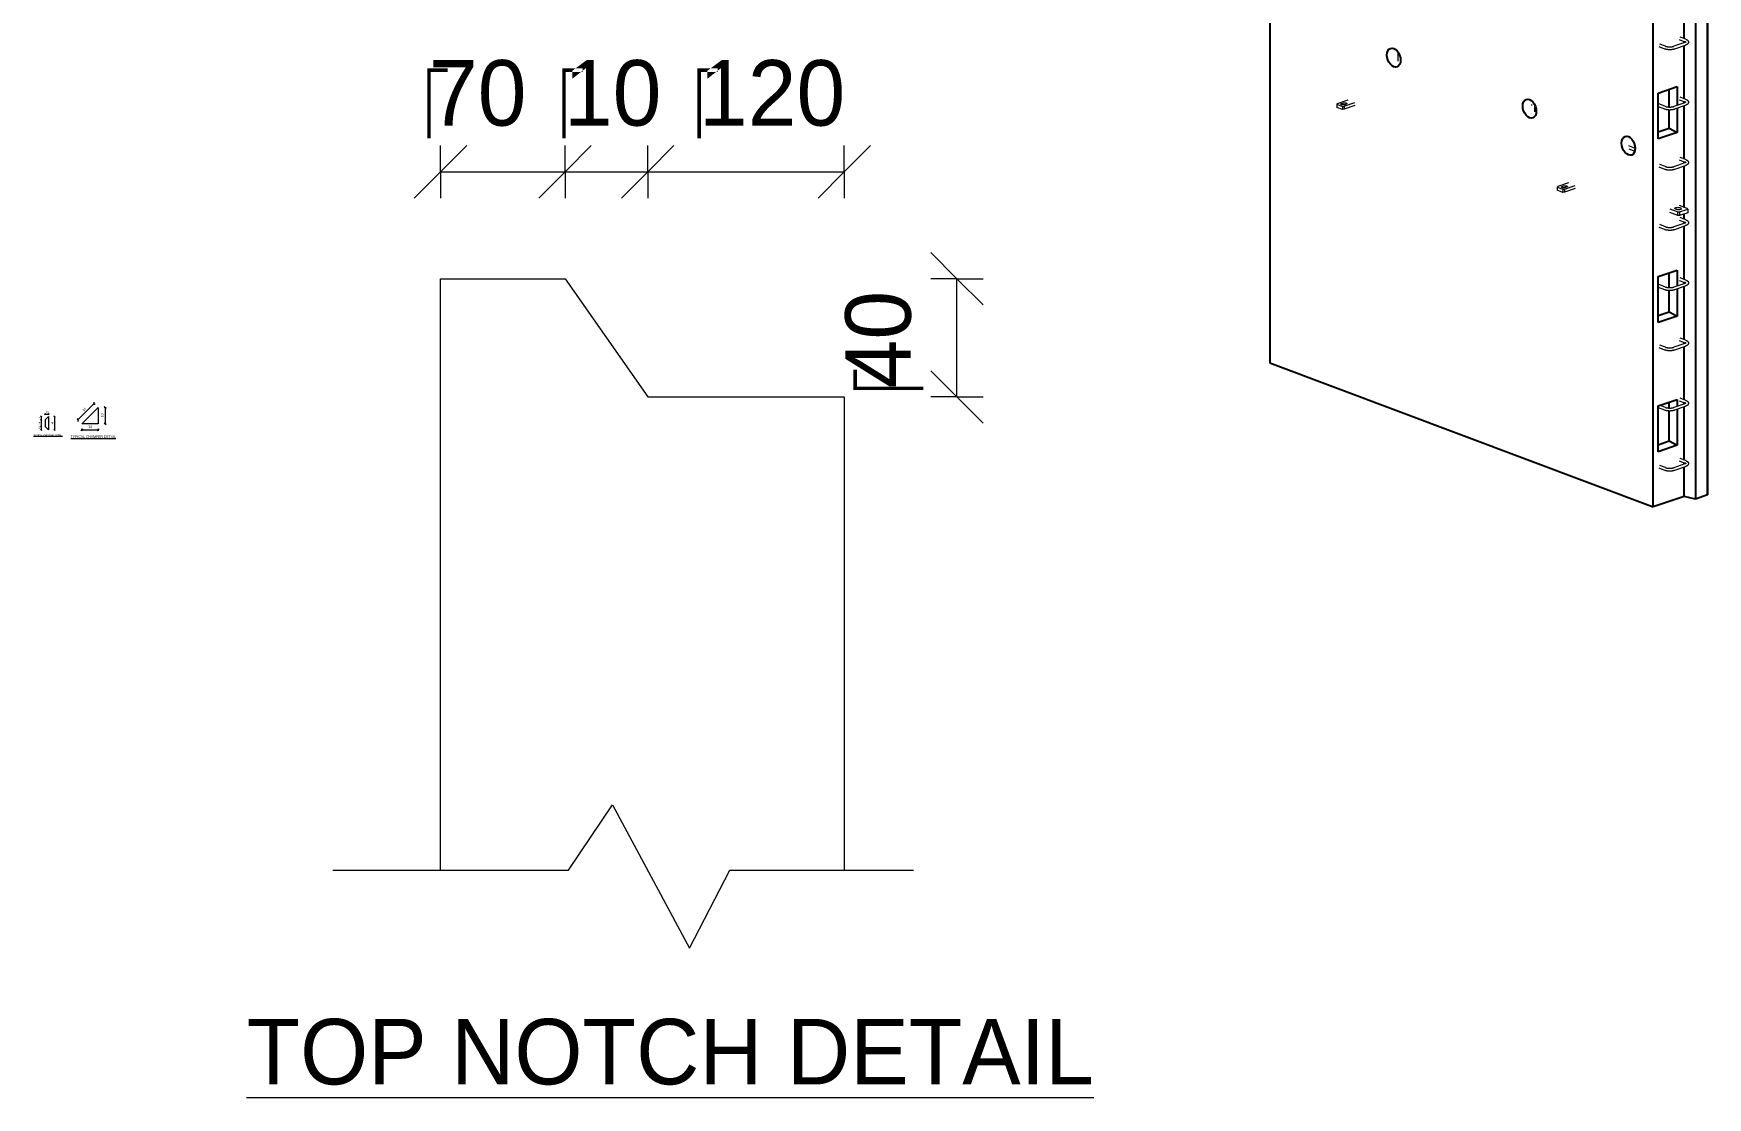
# Model space of a CAD drawing. Header units: millimetres. Extents: x -1273 to 12371, y 1067 to 19111.
# Drawn here: x 7261 to 12371, y 1067 to 4314 of the extents above; entities that cross this region are included whole.
import ezdxf

# ---------------------------------------------------------------- set-up
doc = ezdxf.new("R2010")
doc.units = ezdxf.units.MM
for name, color, linetype, lineweight in [('A-ANNO-DIMS', 211, 'Continuous', 9), ('A-ANNO-DIMS-2', 211, 'Continuous', 9), ('A-ANNO-DIMS-3', 211, 'Continuous', 9), ('A-ANNO-DIMS-80', 211, 'Continuous', 9), ('A-DETL-THIN', 151, 'Continuous', 18), ('A-GENM', 13, 'Continuous', 18), ('A-WALL', 113, 'Continuous', 25), ('G-ANNO-TEXT', 231, 'Continuous', 9), ('S-RBAR', 171, 'Continuous', 18)]:
    doc.layers.add(name, color=color, linetype=linetype, lineweight=lineweight)
doc.styles.add('Arial_2', font='arial.ttf', dxfattribs={"height": 5})
doc.styles.add('Arial_3', font='arial.ttf', dxfattribs={"height": 7.5})
doc.styles.add('Nirmala UI Semilight_2', font='NirmalaS.ttf', dxfattribs={"height": 5})
doc.styles.add('Nirmala UI Semilight_3', font='NirmalaS.ttf', dxfattribs={"height": 7.5})
doc.styles.add('Nirmala UI Semilight_4', font='NirmalaS.ttf', dxfattribs={"height": 200})
doc.styles.add('Nirmala UI Semilight_5', font='NirmalaS.ttf', dxfattribs={"height": 200})
doc.dimstyles.new('Arrow_Filled_-_2_5_NI_UI_2', dxfattribs={"dimscale": 304.8, "dimtxt": 5.23682, "dimasz": 0.013123, "dimexe": 0.006562, "dimexo": 0.0625, "dimgap": 0.006562, "dimtad": 1, "dimdec": 4, "dimzin": 0, "dimdsep": 46, "dimtxsty": 'Nirmala UI Semilight_2', "dimblk1": 'OBLIQUE', "dimblk2": 'OBLIQUE', "dimsah": 1, "dimcen": 0.09, "dimazin": 0, "dimtfac": 1, "dimtdec": 4, "dimtix": 1, "dimtmove": 0, "dimatfit": 3, "dimfxl": 0.006562, "dimfxlon": 1, "dimtvp": 1, "dimtolj": 1, "dimtzin": 0, "dimarcsym": 2})
doc.dimstyles.new('Arrow_Filled_-_2_5_NI_UI_3', dxfattribs={"dimscale": 304.8, "dimtxt": 7.85523, "dimasz": 0.019685, "dimexe": 0.009843, "dimexo": 0.0625, "dimgap": 0.009843, "dimtad": 1, "dimdec": 4, "dimzin": 0, "dimdsep": 46, "dimtxsty": 'Nirmala UI Semilight_3', "dimblk1": 'OBLIQUE', "dimblk2": 'OBLIQUE', "dimsah": 1, "dimcen": 0.09, "dimazin": 0, "dimtfac": 1, "dimtdec": 4, "dimtix": 1, "dimtmove": 0, "dimatfit": 3, "dimfxl": 0.009843, "dimfxlon": 1, "dimtvp": 1, "dimtolj": 1, "dimtzin": 0, "dimarcsym": 2})
doc.dimstyles.new('Arrow_Filled_-_2_5_NI_UI_4', dxfattribs={"dimscale": 304.8, "dimtxt": 209.472789, "dimasz": 0.524934, "dimexe": 0.262467, "dimexo": 0.0625, "dimgap": 0.262467, "dimtad": 1, "dimdec": 4, "dimzin": 0, "dimdsep": 46, "dimtxsty": 'Nirmala UI Semilight_4', "dimblk1": 'OBLIQUE', "dimblk2": 'OBLIQUE', "dimsah": 1, "dimcen": 0.09, "dimazin": 0, "dimtfac": 1, "dimtdec": 4, "dimtix": 1, "dimtmove": 2, "dimatfit": 3, "dimfxl": 0.262467, "dimfxlon": 1, "dimtvp": 1, "dimtolj": 1, "dimtzin": 0, "dimarcsym": 2})
doc.dimstyles.new('Arrow_Filled_-_2_5_NI_UI_5', dxfattribs={"dimscale": 304.8, "dimtxt": 209.472789, "dimasz": 0.524934, "dimexe": 0.262467, "dimexo": 0.0625, "dimgap": 0.262467, "dimtad": 1, "dimdec": 4, "dimzin": 0, "dimdsep": 46, "dimtxsty": 'Nirmala UI Semilight_4', "dimblk1": 'OBLIQUE', "dimblk2": 'OBLIQUE', "dimsah": 1, "dimcen": 0.09, "dimazin": 0, "dimtfac": 1, "dimtdec": 4, "dimtix": 1, "dimtmove": 0, "dimatfit": 3, "dimfxl": 0.262467, "dimfxlon": 1, "dimtvp": 1, "dimtolj": 1, "dimtzin": 0, "dimarcsym": 2})

# ---------------------------------------------------------------- blocks, each defined once
blk = doc.blocks.new('Rebar Bar - Part 2980172403-431004-3D Ortho')
at = {"layer": 'S-RBAR'}
for p, q in [((13315.4, 4097.4), (13315.4, 4093.8)), ((13325.4, 4074.6), (13325.4, 4095.4))]:
    blk.add_line(p, q, dxfattribs=at)
blk = doc.blocks.new('Rebar Bar - Part 2980172403-V1-3D Ortho')
at = {"layer": 'S-RBAR'}
blk.add_line((12907.4, 4257.6), (12907.4, 4229.5), dxfattribs=at)
blk = doc.blocks.new('Rebar Bar - Part 2031897438-V3-3D Ortho')
at = {"layer": 'S-RBAR'}
for p, q in [((13631.8, 3963.3), (13611.9, 3970.8)), ((13612.6, 3961.9), (13630.6, 3955.2))]:
    blk.add_line(p, q, dxfattribs=at)
blk = doc.blocks.new('RR spread anchor face based - RR-SA-2_5-150-1726819-3D Ortho')
at = {"layer": 'A-GENM'}
for p, q in [((12719.1, 10817.8), (12717.2, 10815.9)), ((12717.2, 10815.9), (12734.4, 10809.4)), ((12717.2, 10815.9), (12717.2, 10806.5)), ((12734.4, 10800.1), (12717.2, 10806.5)), ((12751.6, 10828.9), (12719.1, 10817.8)), ((12732.2, 10818.3), (12736.5, 10819.8)), ((12734.4, 10809.4), (12739.8, 10810)), ((12734.4, 10809.4), (12734.4, 10800.1)), ((12739.8, 10800.7), (12734.4, 10800.1)), ((12739.8, 10810), (12772.3, 10821.1)), ((12772.3, 10811.8), (12739.8, 10800.7)), ((12739.8, 10810), (12739.8, 10800.7)), ((12746.2, 10816.1), (12741.9, 10814.7))]:
    blk.add_line(p, q, dxfattribs=at)
for points in [[(12741.9, 10814.7, 0), (12740.4, 10814.3, 0), (12738.7, 10814, 0), (12736.9, 10814, 0), (12735.1, 10814.1, 0), (12733.4, 10814.3, 0), (12732, 10814.7, 0), (12730.9, 10815.3, 0), (12730.2, 10815.9, 0), (12730, 10816.5, 0), (12730.3, 10817.2, 0), (12731.1, 10817.8, 0), (12732.2, 10818.3, 0)], [(12736.5, 10819.8, 0), (12738, 10820.2, 0), (12739.7, 10820.4, 0), (12741.5, 10820.5, 0), (12743.3, 10820.4, 0), (12745, 10820.1, 0), (12746.4, 10819.7, 0), (12747.5, 10819.2, 0), (12748.2, 10818.6, 0)], [(12748.4, 10817.9, 0), (12748.1, 10817.3, 0), (12747.3, 10816.7, 0), (12746.2, 10816.1, 0)]]:
    blk.add_polyline3d(points, dxfattribs=at)
blk = doc.blocks.new('Rebar Bar - Part 3166313199-431004-3D Ortho')
at = {"layer": 'S-RBAR'}
for p, q in [((13766, 11276), (13783.4, 11269.4)), ((13786.3, 11276.9), (13768.5, 11283.6))]:
    blk.add_line(p, q, dxfattribs=at)
blk = doc.blocks.new('Rebar Bar - Part 2227165887-431004-3D Ortho')
at = {"layer": 'S-RBAR'}
for points in [[(13786.5, 11268.8, 0), (13786.5, 11268.8, 0), (13786.5, 11268.7, 0), (13786.4, 11268.6, 0), (13786.3, 11268.5, 0), (13786.1, 11268.4, 0), (13785.9, 11268.3, 0), (13785.7, 11268.1, 0), (13785.4, 11267.9, 0), (13785.1, 11267.8, 0), (13784.8, 11267.6, 0), (13784.4, 11267.4, 0), (13784, 11267.3, 0), (13783.6, 11267.1, 0), (13783.2, 11266.9, 0), (13782.9, 11266.8, 0)], [(13786.5, 11267.7, 0), (13786.5, 11267.7, 0), (13786.4, 11267.8, 0), (13786.3, 11267.9, 0), (13786.1, 11268, 0), (13785.9, 11268.2, 0), (13785.7, 11268.3, 0), (13785.4, 11268.5, 0), (13785.1, 11268.7, 0), (13784.8, 11268.8, 0), (13784.4, 11269, 0), (13784, 11269.2, 0), (13783.6, 11269.4, 0), (13783.4, 11269.4, 0)], [(13786.3, 11276.9, 0), (13786.9, 11276.7, 0), (13787.5, 11276.4, 0), (13788.1, 11276.1, 0), (13788.7, 11275.8, 0), (13789.3, 11275.5, 0), (13789.8, 11275.2, 0), (13790.4, 11274.8, 0), (13790.9, 11274.5, 0), (13791.4, 11274.1, 0), (13791.8, 11273.7, 0), (13792.3, 11273.2, 0), (13792.7, 11272.7, 0), (13793.1, 11272.2, 0), (13793.4, 11271.6, 0), (13793.8, 11271, 0), (13794, 11270.4, 0), (13794.2, 11269.7, 0), (13794.3, 11269, 0), (13794.4, 11268.3, 0), (13794.3, 11267.5, 0), (13794.2, 11266.8, 0), (13794, 11266.1, 0), (13793.8, 11265.5, 0), (13793.5, 11264.9, 0), (13793.1, 11264.3, 0), (13792.7, 11263.8, 0), (13792.3, 11263.3, 0), (13791.9, 11262.8, 0), (13791.4, 11262.4, 0), (13790.9, 11262, 0), (13790.4, 11261.6, 0), (13789.9, 11261.3, 0), (13789.3, 11261, 0), (13788.8, 11260.6, 0), (13788.2, 11260.3, 0), (13787.6, 11260.1, 0), (13787, 11259.8, 0), (13786.3, 11259.5, 0), (13785.7, 11259.3, 0), (13785.5, 11259.2, 0)]]:
    blk.add_polyline3d(points, dxfattribs=at)
blk = doc.blocks.new('Rebar Bar - Part 981547073-431004-3D Ortho')
at = {"layer": 'S-RBAR'}
for p, q in [((13782.9, 11266.8), (13749.6, 11255.4)), ((13752.2, 11247.9), (13785.5, 11259.2))]:
    blk.add_line(p, q, dxfattribs=at)
blk = doc.blocks.new('Rebar Bar - Part 2227165887-V4-3D Ortho')
at = {"layer": 'S-RBAR'}
for points in [[(13721.2, 11248.1, 0), (13721.9, 11247.9, 0), (13722.6, 11247.7, 0), (13723.3, 11247.5, 0), (13724, 11247.3, 0), (13724.7, 11247.1, 0), (13725.4, 11246.9, 0), (13726.2, 11246.7, 0), (13727, 11246.6, 0), (13727.7, 11246.4, 0), (13728.5, 11246.3, 0), (13729.3, 11246.2, 0), (13730.2, 11246.1, 0), (13731, 11246, 0), (13731.8, 11245.9, 0), (13732.6, 11245.8, 0), (13733.5, 11245.8, 0), (13734.3, 11245.7, 0), (13735.2, 11245.7, 0), (13736.1, 11245.7, 0), (13736.9, 11245.7, 0), (13737.8, 11245.7, 0), (13738.6, 11245.7, 0), (13739.5, 11245.7, 0), (13740.3, 11245.8, 0), (13741.2, 11245.8, 0), (13742, 11245.9, 0), (13742.9, 11245.9, 0), (13743.7, 11246, 0), (13744.5, 11246.1, 0), (13745.3, 11246.3, 0), (13746.1, 11246.4, 0), (13746.9, 11246.5, 0), (13747.7, 11246.7, 0), (13748.4, 11246.8, 0), (13749.2, 11247, 0), (13749.9, 11247.2, 0), (13750.6, 11247.4, 0), (13751.3, 11247.6, 0), (13752, 11247.8, 0), (13752.2, 11247.9, 0)], [(13724, 11255.6, 0), (13724.5, 11255.5, 0), (13725, 11255.3, 0), (13725.5, 11255.1, 0), (13726.1, 11255, 0), (13726.6, 11254.8, 0), (13727.2, 11254.7, 0), (13727.8, 11254.6, 0), (13728.5, 11254.4, 0), (13729.1, 11254.3, 0), (13729.8, 11254.2, 0), (13730.4, 11254.1, 0), (13731.1, 11254, 0), (13731.8, 11253.9, 0), (13732.5, 11253.9, 0), (13733.3, 11253.8, 0), (13734, 11253.8, 0), (13734.7, 11253.7, 0), (13735.5, 11253.7, 0), (13736.2, 11253.7, 0), (13736.9, 11253.7, 0), (13737.7, 11253.7, 0), (13738.4, 11253.7, 0), (13739.2, 11253.7, 0), (13739.9, 11253.7, 0), (13740.6, 11253.8, 0), (13741.3, 11253.8, 0), (13742.1, 11253.9, 0), (13742.8, 11254, 0), (13743.5, 11254.1, 0), (13744.1, 11254.2, 0), (13744.8, 11254.3, 0), (13745.5, 11254.4, 0), (13746.1, 11254.5, 0), (13746.7, 11254.6, 0), (13747.3, 11254.8, 0), (13747.9, 11254.9, 0), (13748.4, 11255.1, 0), (13749, 11255.2, 0), (13749.5, 11255.4, 0), (13749.6, 11255.4, 0)]]:
    blk.add_polyline3d(points, dxfattribs=at)
blk = doc.blocks.new('Rebar Bar - Part 3131074535-431004-3D Ortho')
at = {"layer": 'S-RBAR'}
for p, q in [((13703.8, 11254.7), (13721.2, 11248.1)), ((13724, 11255.6), (13706.6, 11262.2))]:
    blk.add_line(p, q, dxfattribs=at)
blk = doc.blocks.new('Rebar Bar - Part 3131074535-V12-3D Ortho')
at = {"layer": 'S-RBAR'}
for p, q in [((13724, 9051.2), (13701.5, 9059.7)), ((13701.5, 9051.2), (13721.2, 9043.8))]:
    blk.add_line(p, q, dxfattribs=at)
blk = doc.blocks.new('Rebar Bar - Part 3131074535-V14-3D Ortho')
at = {"layer": 'S-RBAR'}
for p, q in [((13701.5, 3172.8), (13721.2, 3165.4)), ((13724, 3172.9), (13706.6, 3179.4))]:
    blk.add_line(p, q, dxfattribs=at)
blk = doc.blocks.new('RR spread anchor face based - RR-SA-4_0-320-1726835-3D Ortho')
at = {"layer": 'A-GENM'}
for p, q in [((13737.6, 10495.7), (13761.8, 10486.6)), ((13761.8, 10475.4), (13737.6, 10484.5)), ((13757.8, 10493.8), (13755, 10494.9)), ((13761.8, 10486.6), (13767.1, 10486)), ((13761.8, 10475.4), (13761.8, 10486.6)), ((13767.1, 10474.8), (13761.8, 10475.4)), ((13790.7, 10496.5), (13766.6, 10505.6)), ((13767.1, 10486), (13792.4, 10494.6)), ((13767.1, 10486), (13767.1, 10474.8)), ((13792.4, 10483.4), (13767.1, 10474.8)), ((13768.1, 10499.3), (13770.8, 10498.3)), ((13792.4, 10494.6), (13790.7, 10496.5)), ((13792.4, 10494.6), (13792.4, 10483.4))]:
    blk.add_line(p, q, dxfattribs=at)
for points in [[(13755, 10494.9, 0), (13753.7, 10495.6, 0), (13752.8, 10496.3, 0), (13752.6, 10497.2, 0), (13752.9, 10498, 0), (13753.9, 10498.8, 0), (13755.3, 10499.4, 0), (13757.2, 10499.9, 0), (13759.4, 10500.2, 0), (13761.8, 10500.3, 0), (13764.1, 10500.2, 0), (13766.2, 10499.9, 0), (13768.1, 10499.3, 0)], [(13773.3, 10496, 0), (13773, 10495.2, 0), (13772, 10494.4, 0), (13770.5, 10493.7, 0), (13768.6, 10493.2, 0), (13766.4, 10492.9, 0), (13764.1, 10492.8, 0), (13761.8, 10493, 0), (13759.6, 10493.3, 0), (13757.8, 10493.8, 0)], [(13770.8, 10498.3, 0), (13772.2, 10497.6, 0), (13773.1, 10496.8, 0)]]:
    blk.add_polyline3d(points, dxfattribs=at)
blk = doc.blocks.new('DIMBLOCK32-GROOVE DETAIL')
at = {"layer": 'A-ANNO-DIMS-2'}
for p, q in [((7297.5, 3152), (7295.5, 3150)), ((7297.5, 3152), (7299.5, 3154)), ((7297.5, 3152), (7297.5, 3154)), ((7297.5, 3152), (7307.5, 3152)), ((7297.5, 3152), (7297.5, 3150)), ((7307.5, 3152), (7305.5, 3150)), ((7307.5, 3152), (7309.5, 3154)), ((7307.5, 3152), (7307.5, 3154)), ((7307.5, 3152), (7307.5, 3150))]:
    blk.add_line(p, q, dxfattribs=at)
at = {"layer": 'A-ANNO-DIMS-2', "color": 0, "insert": (7299.3, 3160.6), "char_height": 5, "width": 7.77, "attachment_point": 1, "line_spacing_factor": 1.142579, "style": 'Nirmala UI Semilight_2'}
blk.add_mtext('10', dxfattribs=at)
blk = doc.blocks.new('_Oblique')
at = {"color": 0, "linetype": 'ByBlock', "lineweight": -2}
blk.add_line((-0.5, -0.5), (0.5, 0.5), dxfattribs=at)
blk = doc.blocks.new('DIMBLOCK33-GROOVE DETAIL')
at = {"layer": 'A-ANNO-DIMS-2'}
for p, q in [((7285.4, 3144.9), (7283.4, 3146.9)), ((7285.4, 3144.9), (7283.4, 3144.9)), ((7285.4, 3134.9), (7283.4, 3136.9)), ((7285.4, 3134.9), (7283.4, 3134.9)), ((7285.4, 3144.9), (7285.4, 3134.9)), ((7285.4, 3144.9), (7287.4, 3142.9)), ((7285.4, 3144.9), (7287.4, 3144.9)), ((7285.4, 3134.9), (7287.4, 3132.9)), ((7285.4, 3134.9), (7287.4, 3134.9))]:
    blk.add_line(p, q, dxfattribs=at)
at = {"layer": 'A-ANNO-DIMS-2', "color": 0, "insert": (7276.9, 3136.7), "char_height": 5, "width": 7.77, "attachment_point": 1, "rotation": 90, "line_spacing_factor": 1.142579, "style": 'Nirmala UI Semilight_2'}
blk.add_mtext('10', dxfattribs=at)
blk = doc.blocks.new('DIMBLOCK34-GROOVE DETAIL')
at = {"layer": 'A-ANNO-DIMS-2'}
for p, q in [((7285.4, 3134.9), (7283.4, 3136.9)), ((7285.4, 3134.9), (7283.4, 3134.9)), ((7285.4, 3114.9), (7283.4, 3116.9)), ((7285.4, 3134.9), (7285.4, 3114.9)), ((7285.4, 3134.9), (7287.4, 3132.9)), ((7285.4, 3134.9), (7287.4, 3134.9)), ((7285.4, 3114.9), (7283.4, 3114.9)), ((7285.4, 3114.9), (7287.4, 3112.9)), ((7285.4, 3114.9), (7287.4, 3114.9))]:
    blk.add_line(p, q, dxfattribs=at)
at = {"layer": 'A-ANNO-DIMS-2', "color": 0, "insert": (7276.9, 3121.1), "char_height": 5, "width": 9.141, "attachment_point": 1, "rotation": 90, "line_spacing_factor": 1.142579, "style": 'Nirmala UI Semilight_2'}
blk.add_mtext('20', dxfattribs=at)
blk = doc.blocks.new('DIMBLOCK35-GROOVE DETAIL')
at = {"layer": 'A-ANNO-DIMS-2'}
for p, q in [((7285.4, 3114.9), (7283.4, 3116.9)), ((7285.4, 3114.9), (7283.4, 3114.9)), ((7285.4, 3104.9), (7283.4, 3106.9)), ((7285.4, 3104.9), (7283.4, 3104.9)), ((7285.4, 3114.9), (7285.4, 3104.9)), ((7285.4, 3114.9), (7287.4, 3112.9)), ((7285.4, 3114.9), (7287.4, 3114.9)), ((7285.4, 3104.9), (7287.4, 3102.9)), ((7285.4, 3104.9), (7287.4, 3104.9))]:
    blk.add_line(p, q, dxfattribs=at)
at = {"layer": 'A-ANNO-DIMS-2', "color": 0, "insert": (7276.9, 3106.7), "char_height": 5, "width": 7.77, "attachment_point": 1, "rotation": 90, "line_spacing_factor": 1.142579, "style": 'Nirmala UI Semilight_2'}
blk.add_mtext('10', dxfattribs=at)
blk = doc.blocks.new('DIMBLOCK36-GROOVE DETAIL')
at = {"layer": 'A-ANNO-DIMS-2'}
for p, q in [((7325.6, 3144.9), (7323.6, 3146.9)), ((7325.6, 3144.9), (7323.6, 3144.9)), ((7325.6, 3144.9), (7325.6, 3104.9)), ((7325.6, 3144.9), (7327.6, 3142.9)), ((7325.6, 3144.9), (7327.6, 3144.9)), ((7325.6, 3104.9), (7323.6, 3106.9)), ((7325.6, 3104.9), (7323.6, 3104.9)), ((7325.6, 3104.9), (7327.6, 3102.9)), ((7325.6, 3104.9), (7327.6, 3104.9))]:
    blk.add_line(p, q, dxfattribs=at)
at = {"layer": 'A-ANNO-DIMS-2', "color": 0, "insert": (7317.1, 3121.1), "char_height": 5, "width": 9.255, "attachment_point": 1, "rotation": 90, "line_spacing_factor": 1.142579, "style": 'Nirmala UI Semilight_2'}
blk.add_mtext('40', dxfattribs=at)
blk = doc.blocks.new('DIMBLOCK37-CHAMFER DETAIL')
at = {"layer": 'A-ANNO-DIMS-3'}
for p, q in [((7409.1, 3104.9), (7406.1, 3101.9)), ((7409.1, 3104.9), (7412.1, 3107.9)), ((7409.1, 3104.9), (7409.1, 3107.9)), ((7409.1, 3104.9), (7459.1, 3104.9)), ((7409.1, 3104.9), (7409.1, 3101.9)), ((7459.1, 3104.9), (7456.1, 3101.9)), ((7459.1, 3104.9), (7462.1, 3107.9)), ((7459.1, 3104.9), (7459.1, 3107.9)), ((7459.1, 3104.9), (7459.1, 3101.9))]:
    blk.add_line(p, q, dxfattribs=at)
at = {"layer": 'A-ANNO-DIMS-3', "color": 0, "insert": (7429.2, 3117.7), "char_height": 7.5, "width": 11.654, "attachment_point": 1, "line_spacing_factor": 1.142579, "style": 'Nirmala UI Semilight_3'}
blk.add_mtext('\u202a10', dxfattribs=at)
blk = doc.blocks.new('DIMBLOCK38-CHAMFER DETAIL')
at = {"layer": 'A-ANNO-DIMS-3'}
for p, q in [((7480.1, 3172.8), (7477.1, 3175.8)), ((7480.1, 3172.8), (7477.1, 3172.8)), ((7480.1, 3172.8), (7480.1, 3122.8)), ((7480.1, 3172.8), (7483.1, 3169.8)), ((7480.1, 3172.8), (7483.1, 3172.8)), ((7480.1, 3122.8), (7477.1, 3125.8)), ((7480.1, 3122.8), (7477.1, 3122.8)), ((7480.1, 3122.8), (7483.1, 3119.8)), ((7480.1, 3122.8), (7483.1, 3122.8))]:
    blk.add_line(p, q, dxfattribs=at)
at = {"layer": 'A-ANNO-DIMS-3', "color": 0, "insert": (7467.3, 3142.9), "char_height": 7.5, "width": 11.654, "attachment_point": 1, "rotation": 90, "line_spacing_factor": 1.142579, "style": 'Nirmala UI Semilight_3'}
blk.add_mtext('\u202a10', dxfattribs=at)
blk = doc.blocks.new('DIMBLOCK39-CHAMFER DETAIL')
at = {"layer": 'A-ANNO-DIMS-3'}
for p, q in [((7397.2, 3134.7), (7447.2, 3184.7)), ((7447.2, 3184.7), (7445.1, 3186.8)), ((7447.2, 3184.7), (7447.2, 3188.9)), ((7447.2, 3184.7), (7447.2, 3180.4)), ((7447.2, 3184.7), (7449.4, 3182.5)), ((7397.2, 3134.7), (7395.1, 3136.8)), ((7397.2, 3134.7), (7397.2, 3138.9)), ((7397.2, 3134.7), (7397.2, 3130.4)), ((7397.2, 3134.7), (7399.4, 3132.5))]:
    blk.add_line(p, q, dxfattribs=at)
at = {"layer": 'A-ANNO-DIMS-3', "color": 0, "insert": (7409.7, 3165.2), "char_height": 7.5, "width": 11.826, "attachment_point": 1, "rotation": 45, "line_spacing_factor": 1.142579, "style": 'Nirmala UI Semilight_3'}
blk.add_mtext('\u202a14', dxfattribs=at)
blk = doc.blocks.new('DIMBLOCK40-TOP NOTCH DETAIL')
at = {"layer": 'A-ANNO-DIMS-80'}
for p, q in [((8503.8, 3891.8), (8583.8, 3971.8)), ((8503.8, 3891.8), (8503.8, 3971.8)), ((8883.8, 3891.8), (8963.8, 3971.8)), ((8883.8, 3891.8), (8883.8, 3971.8)), ((8503.8, 3891.8), (8423.8, 3811.8)), ((8503.8, 3891.8), (8883.8, 3891.8)), ((8503.8, 3891.8), (8503.8, 3811.8)), ((8883.8, 3891.8), (8803.8, 3811.8)), ((8883.8, 3891.8), (8883.8, 3811.8))]:
    blk.add_line(p, q, dxfattribs=at)
at = {"layer": 'A-ANNO-DIMS-80', "color": 0, "insert": (8468.6, 4232.7), "char_height": 200, "width": 356.485, "attachment_point": 1, "line_spacing_factor": 1.142579, "style": 'Nirmala UI Semilight_4'}
blk.add_mtext('\u202a70', dxfattribs=at)
blk = doc.blocks.new('DIMBLOCK41-TOP NOTCH DETAIL')
at = {"layer": 'A-ANNO-DIMS-80'}
for p, q in [((8883.8, 3891.8), (8963.8, 3971.8)), ((8883.8, 3891.8), (8883.8, 3971.8)), ((9136.2, 3891.8), (9216.2, 3971.8)), ((9136.2, 3891.8), (9136.2, 3971.8)), ((8883.8, 3891.8), (8803.8, 3811.8)), ((8883.8, 3891.8), (9136.2, 3891.8)), ((8883.8, 3891.8), (8883.8, 3811.8)), ((9136.2, 3891.8), (9056.2, 3811.8)), ((9136.2, 3891.8), (9136.2, 3811.8))]:
    blk.add_line(p, q, dxfattribs=at)
at = {"layer": 'A-ANNO-DIMS-80', "color": 0, "insert": (8880.5, 4232.7), "char_height": 200, "width": 310.781, "attachment_point": 1, "line_spacing_factor": 1.142579, "style": 'Nirmala UI Semilight_4'}
blk.add_mtext('\u202a10', dxfattribs=at)
blk = doc.blocks.new('DIMBLOCK42-TOP NOTCH DETAIL')
at = {"layer": 'A-ANNO-DIMS-80'}
for p, q in [((9136.2, 3891.8), (9216.2, 3971.8)), ((9136.2, 3891.8), (9136.2, 3971.8)), ((9736.2, 3891.8), (9816.2, 3971.8)), ((9736.2, 3891.8), (9736.2, 3971.8)), ((9136.2, 3891.8), (9056.2, 3811.8)), ((9136.2, 3891.8), (9736.2, 3891.8)), ((9136.2, 3891.8), (9136.2, 3811.8)), ((9736.2, 3891.8), (9656.2, 3811.8)), ((9736.2, 3891.8), (9736.2, 3811.8))]:
    blk.add_line(p, q, dxfattribs=at)
at = {"layer": 'A-ANNO-DIMS-80', "color": 0, "insert": (9292.8, 4232.7), "char_height": 200, "width": 493.594, "attachment_point": 1, "line_spacing_factor": 1.142579, "style": 'Nirmala UI Semilight_4'}
blk.add_mtext('\u202a120', dxfattribs=at)
blk = doc.blocks.new('DIMBLOCK43-TOP NOTCH DETAIL')
at = {"layer": 'A-ANNO-DIMS-80'}
for p, q in [((10079.9, 3565.5), (9999.9, 3645.5)), ((10079.9, 3565.5), (9999.9, 3565.5)), ((10079.9, 3205), (10079.9, 3565.5)), ((10079.9, 3565.5), (10159.9, 3485.5)), ((10079.9, 3565.5), (10159.9, 3565.5)), ((10079.9, 3205), (9999.9, 3285)), ((10079.9, 3205), (9999.9, 3205)), ((10079.9, 3205), (10159.9, 3125)), ((10079.9, 3205), (10159.9, 3205))]:
    blk.add_line(p, q, dxfattribs=at)
at = {"layer": 'A-ANNO-DIMS-80', "color": 0, "insert": (9738.9, 3231), "char_height": 200, "width": 370.196, "attachment_point": 1, "rotation": 90, "line_spacing_factor": 1.142579, "style": 'Nirmala UI Semilight_4'}
blk.add_mtext('\u202a40', dxfattribs=at)

msp = doc.modelspace()

# ---------------------------------------------------------------- linework, layer by layer
at = {"layer": 'A-DETL-THIN', "lineweight": 9}
for p, q in [((8503.83162, 1760.77489), (8503.83162, 3565.45823)), ((8503.83162, 3565.45823), (8883.83162, 3565.45823)), ((8883.83162, 3565.45823), (9136.20525, 3205.03133)), ((9136.20525, 3205.03133), (9736.20525, 3205.03133)), ((9736.20525, 3205.03133), (9736.20525, 1760.77489)), ((8894.81141, 1760.77489), (9029.01771, 1959.7439)), ((9029.01771, 1959.7439), (9263.21749, 1523.30928)), ((8174.81141, 1760.77489), (8894.81141, 1760.77489)), ((9263.21749, 1523.30928), (9386.84621, 1760.77489)), ((9386.84621, 1760.77489), (9946.84621, 1760.77489))]:
    msp.add_line(p, q, dxfattribs=at)
at = {"layer": 'A-DETL-THIN'}
for p, q in [((7459.10045, 3172.79249), (7409.10045, 3122.79249)), ((7459.10045, 3172.79249), (7459.10045, 3122.79249)), ((7297.50041, 3134.93342), (7307.50041, 3144.93342)), ((7297.50041, 3134.93342), (7297.50041, 3114.93342)), ((7297.50041, 3134.93342), (7298.30041, 3134.93342)), ((7307.50041, 3144.93342), (7307.50041, 3104.93342)), ((7459.10045, 3122.79249), (7409.10045, 3122.79249)), ((7297.50041, 3114.93342), (7307.50041, 3104.93342)), ((7297.50041, 3114.93342), (7298.30041, 3114.93342))]:
    msp.add_line(p, q, dxfattribs=at)
at = {"layer": 'A-WALL'}
for p, q in [((12334.17813, 11346.57536), (12334.17813, 2893.39907)), ((11035.22438, 11123.92166), (11035.22438, 3308.76507)), ((12205.27229, 2869.1299), (12205.27229, 10742.36558)), ((12370.35273, 2905.77131), (12370.35273, 7624.80256)), ((12370.68517, 7620.53438), (12370.68517, 2910.84091)), ((12299.33109, 4298.29829), (12299.33109, 4460.88215)), ((12299.33109, 4285.60711), (12299.33109, 4289.75463)), ((12299.33109, 4114.59898), (12299.33109, 4277.18284)), ((12219.74288, 4132.01997), (12277.62522, 4151.81657)), ((12253.13258, 4089.41227), (12253.13258, 4143.43973)), ((12277.62522, 4151.81657), (12277.62522, 4094.37913)), ((12219.74288, 3991.98944), (12219.74288, 4132.01997)), ((12299.33109, 4101.9078), (12299.33109, 4106.05532)), ((12299.33109, 3930.89967), (12299.33109, 4093.48353)), ((12253.13258, 4025.13113), (12253.13258, 4081.62529)), ((12277.62522, 4086.03449), (12277.62522, 4011.78604)), ((12219.74288, 4013.71137), (12253.13258, 4025.13113)), ((12277.62522, 4011.78604), (12219.74288, 3991.98944)), ((12253.13258, 4025.13113), (12277.62522, 4011.78604)), ((12299.33109, 3918.20849), (12299.33109, 3922.35601)), ((12299.33109, 3783.37427), (12299.33109, 3909.78422)), ((12299.33109, 3747.20036), (12299.33109, 3762.73968)), ((12299.33109, 3734.50918), (12299.33109, 3738.6567)), ((12299.33109, 3563.50105), (12299.33109, 3726.08491)), ((12219.74288, 3571.89785), (12277.62522, 3591.69445)), ((12253.13258, 3538.31435), (12253.13258, 3583.31761)), ((12277.62522, 3591.69445), (12277.62522, 3543.28121)), ((12219.74288, 3431.86732), (12219.74288, 3571.89785)), ((12253.13258, 3465.00901), (12253.13258, 3530.52736)), ((12277.62522, 3534.93657), (12277.62522, 3451.66392)), ((12299.33109, 3550.80987), (12299.33109, 3554.95739)), ((12299.33109, 3379.80174), (12299.33109, 3542.3856)), ((12219.74288, 3453.58925), (12253.13258, 3465.00901)), ((12277.62522, 3451.66392), (12219.74288, 3431.86732)), ((12253.13258, 3465.00901), (12277.62522, 3451.66392)), ((12299.33109, 3367.11056), (12299.33109, 3371.25808)), ((12299.33109, 3196.10243), (12299.33109, 3358.68629)), ((11035.22438, 3308.76507), (12205.27229, 2869.1299)), ((12219.74288, 3177.47853), (12277.62522, 3197.27513)), ((12219.74288, 3037.448), (12219.74288, 3177.47853)), ((12253.13258, 3170.91573), (12253.13258, 3188.89829)), ((12277.62522, 3197.27513), (12277.62522, 3175.88259)), ((12299.33109, 3183.41125), (12299.33109, 3187.55877)), ((12299.33109, 3012.40312), (12299.33109, 3174.98698)), ((12253.13258, 3070.58969), (12253.13258, 3163.12874)), ((12277.62522, 3167.53795), (12277.62522, 3057.2446)), ((12219.74288, 3059.16992), (12253.13258, 3070.58969)), ((12253.13258, 3070.58969), (12277.62522, 3057.2446)), ((12277.62522, 3057.2446), (12219.74288, 3037.448)), ((12299.33109, 2999.71194), (12299.33109, 3003.85946)), ((12299.33109, 2901.30849), (12299.33109, 2991.28768)), ((12299.33109, 2901.29937), (12205.27229, 2869.1299)), ((12334.17813, 2893.39907), (12299.33109, 2901.29937)), ((12370.35273, 2905.77131), (12334.17813, 2893.39907)), ((12370.68517, 2910.84091), (12370.35273, 2905.77131))]:
    msp.add_line(p, q, dxfattribs=at)
for points in [[(11413.16021, 4212.3203, 0), (11407.80038, 4215.2885, 0), (11402.8058, 4219.96299, 0), (11398.51687, 4226.02521, 0), (11395.22585, 4233.06203, 0), (11393.15703, 4240.59391, 0), (11392.4514, 4248.10756, 0), (11393.15703, 4255.09094, 0), (11395.22585, 4261.06814, 0), (11398.51687, 4265.63182, 0), (11402.8058, 4268.47098, 0), (11407.80038, 4269.39214, 0), (11413.16021, 4268.33251, 0)], [(11413.16021, 4268.33251, 0), (11418.52005, 4265.36432, 0), (11423.51462, 4260.68983, 0), (11427.80355, 4254.62761, 0), (11431.09457, 4247.59078, 0), (11433.16339, 4240.0589, 0), (11433.86902, 4232.54525, 0), (11433.16339, 4225.56188, 0), (11431.09457, 4219.58468, 0), (11427.80355, 4215.02099, 0), (11423.51462, 4212.18183, 0), (11418.52005, 4211.26068, 0), (11413.16021, 4212.3203, 0)], [(11827.33646, 4056.69723, 0), (11821.97663, 4059.66543, 0), (11816.98206, 4064.33992, 0), (11812.69312, 4070.40214, 0), (11809.40211, 4077.43896, 0), (11807.33329, 4084.97084, 0), (11806.62765, 4092.48449, 0), (11807.33329, 4099.46787, 0), (11809.40211, 4105.44507, 0), (11812.69312, 4110.00875, 0), (11816.98206, 4112.84792, 0), (11821.97663, 4113.76907, 0), (11827.33646, 4112.70945, 0)], [(11827.33646, 4112.70945, 0), (11832.6963, 4109.74125, 0), (11837.69087, 4105.06676, 0), (11841.9798, 4099.00454, 0), (11845.27082, 4091.96772, 0), (11847.33964, 4084.43584, 0), (11848.04528, 4076.92219, 0), (11847.33964, 4069.93881, 0), (11845.27082, 4063.96161, 0), (11841.9798, 4059.39793, 0), (11837.69087, 4056.55876, 0), (11832.6963, 4055.63761, 0), (11827.33646, 4056.69723, 0)], [(12129.33998, 3943.22208, 0), (12123.98015, 3946.19028, 0), (12118.98557, 3950.86476, 0), (12114.69664, 3956.92698, 0), (12111.40562, 3963.96381, 0), (12109.3368, 3971.49569, 0), (12108.63117, 3979.00934, 0), (12109.3368, 3985.99272, 0), (12111.40562, 3991.96991, 0), (12114.69664, 3996.5336, 0), (12118.98557, 3999.37276, 0), (12123.98015, 4000.29392, 0), (12129.33998, 3999.23429, 0)], [(12129.33998, 3999.23429, 0), (12134.69982, 3996.2661, 0), (12139.69439, 3991.59161, 0), (12143.98332, 3985.52939, 0), (12147.27434, 3978.49256, 0), (12149.34316, 3970.96068, 0), (12150.04879, 3963.44703, 0), (12149.34316, 3956.46365, 0), (12147.27434, 3950.48646, 0), (12143.98332, 3945.92277, 0), (12139.69439, 3943.08361, 0), (12134.69982, 3942.16245, 0), (12129.33998, 3943.22208, 0)]]:
    msp.add_polyline3d(points, dxfattribs=at)

# ---------------------------------------------------------------- block references
at = {"layer": 'A-GENM'}
for name, p in [('RR spread anchor face based - RR-SA-2_5-150-1726819-3D Ortho', (-1478.26114, -6718.09458)), ('RR spread anchor face based - RR-SA-2_5-150-1726819-3D Ortho', (-805.22473, -6970.98207)), ('RR spread anchor face based - RR-SA-4_0-320-1726835-3D Ortho', (-1481.71261, -6716.79772))]:
    msp.add_blockref(name, p, dxfattribs=at)
at = {"layer": 'S-RBAR'}
for name, p in [('Rebar Bar - Part 3166313199-431004-3D Ortho', (-1481.71261, -6980.57375)), ('Rebar Bar - Part 2227165887-431004-3D Ortho', (-1481.71261, -6980.57375)), ('Rebar Bar - Part 2980172403-V1-3D Ortho', (-1481.71261, 0)), ('Rebar Bar - Part 3131074535-431004-3D Ortho', (-1481.71261, -6980.57375)), ('Rebar Bar - Part 2227165887-V4-3D Ortho', (-1481.71261, -6980.57375)), ('Rebar Bar - Part 981547073-431004-3D Ortho', (-1481.71261, -6980.57375)), ('Rebar Bar - Part 2980172403-431004-3D Ortho', (-1481.71261, 0)), ('Rebar Bar - Part 3131074535-V12-3D Ortho', (-1481.71261, -4959.88135)), ('Rebar Bar - Part 2227165887-V4-3D Ortho', (-1481.71261, -7164.27306)), ('Rebar Bar - Part 981547073-431004-3D Ortho', (-1481.71261, -7164.27306)), ('Rebar Bar - Part 3166313199-431004-3D Ortho', (-1481.71261, -7164.27306)), ('Rebar Bar - Part 2227165887-431004-3D Ortho', (-1481.71261, -7164.27306)), ('Rebar Bar - Part 2031897438-V3-3D Ortho', (-1481.71261, 0)), ('Rebar Bar - Part 3166313199-431004-3D Ortho', (-1481.71261, -7347.97237)), ('Rebar Bar - Part 3131074535-431004-3D Ortho', (-1481.71261, -7347.97237)), ('Rebar Bar - Part 2227165887-V4-3D Ortho', (-1481.71261, -7347.97237)), ('Rebar Bar - Part 981547073-431004-3D Ortho', (-1481.71261, -7347.97237)), ('Rebar Bar - Part 2227165887-431004-3D Ortho', (-1481.71261, -7347.97237)), ('Rebar Bar - Part 3131074535-431004-3D Ortho', (-1481.71261, -7531.67168)), ('Rebar Bar - Part 981547073-431004-3D Ortho', (-1481.71261, -7531.67168)), ('Rebar Bar - Part 3166313199-431004-3D Ortho', (-1481.71261, -7531.67168)), ('Rebar Bar - Part 2227165887-431004-3D Ortho', (-1481.71261, -7531.67168)), ('Rebar Bar - Part 2227165887-V4-3D Ortho', (-1481.71261, -7531.67168)), ('Rebar Bar - Part 3131074535-V12-3D Ortho', (-1481.71261, -5510.97928)), ('Rebar Bar - Part 2227165887-V4-3D Ortho', (-1481.71261, -7715.37099)), ('Rebar Bar - Part 981547073-431004-3D Ortho', (-1481.71261, -7715.37099)), ('Rebar Bar - Part 3166313199-431004-3D Ortho', (-1481.71261, -7715.37099)), ('Rebar Bar - Part 2227165887-431004-3D Ortho', (-1481.71261, -7715.37099)), ('Rebar Bar - Part 3166313199-431004-3D Ortho', (-1481.71261, -7899.0703)), ('Rebar Bar - Part 2227165887-431004-3D Ortho', (-1481.71261, -7899.0703)), ('Rebar Bar - Part 3131074535-431004-3D Ortho', (-1481.71261, -7899.0703)), ('Rebar Bar - Part 2227165887-V4-3D Ortho', (-1481.71261, -7899.0703)), ('Rebar Bar - Part 981547073-431004-3D Ortho', (-1481.71261, -7899.0703)), ('Rebar Bar - Part 3131074535-V14-3D Ortho', (-1481.71261, 0)), ('Rebar Bar - Part 2227165887-V4-3D Ortho', (-1481.71261, -8082.76961)), ('Rebar Bar - Part 981547073-431004-3D Ortho', (-1481.71261, -8082.76961)), ('Rebar Bar - Part 3166313199-431004-3D Ortho', (-1481.71261, -8082.76961)), ('Rebar Bar - Part 2227165887-431004-3D Ortho', (-1481.71261, -8082.76961)), ('Rebar Bar - Part 3166313199-431004-3D Ortho', (-1481.71261, -8266.46892)), ('Rebar Bar - Part 3131074535-431004-3D Ortho', (-1481.71261, -8266.46892)), ('Rebar Bar - Part 2227165887-V4-3D Ortho', (-1481.71261, -8266.46892)), ('Rebar Bar - Part 981547073-431004-3D Ortho', (-1481.71261, -8266.46892)), ('Rebar Bar - Part 2227165887-431004-3D Ortho', (-1481.71261, -8266.46892))]:
    msp.add_blockref(name, p, dxfattribs=at)

# ---------------------------------------------------------------- texts
at = {"layer": 'G-ANNO-TEXT', "color": 7, "attachment_point": 1}
for s, insert, char_height, width, style in [('\\LTYPICAL GROOVE DETAIL', (7261.49917, 3090.65698), 5, 106.784775, 'Arial_2'), ('\\LTYPICAL CHAMFER DETAIL', (7375.02224, 3087.48198), 7.5, 166.9113375, 'Arial_3'), ('\\LTOP NOTCH DETAIL', (7911.93286, 1307.16895), 200, 2975.864, 'Nirmala UI Semilight_5')]:
    msp.add_mtext(s, dxfattribs=dict(at, insert=insert, char_height=char_height, width=width, style=style))

# ---------------------------------------------------------------- dimensions: what is measured, and where the dimension line sits
at = {"layer": 'A-ANNO-DIMS'}
for base, p1, p2, text, override, picture, middle in [((8883.83162, 3891.80151), (8503.83162, 3811.80151), (8883.83162, 3811.80151), '\u202a70', {"dimpost": '<>', "dimfxl": 380}, 'DIMBLOCK40-TOP NOTCH DETAIL', (8646.88741, 4099.40571)), ((9736.20525, 3891.80151), (9136.20525, 3811.80151), (9736.20525, 3811.80151), '\u202a120', {"dimpost": '<>', "dimfxl": 600}, 'DIMBLOCK42-TOP NOTCH DETAIL', (9539.55372, 4099.40571))]:
    dim = msp.add_linear_dim(base=base, p1=p1, p2=p2, text=text, dimstyle='Arrow_Filled_-_2_5_NI_UI_4', override=override, dxfattribs=at)
    dim.commit()
    dim.dimension.update_dxf_attribs({"geometry": picture, "text_midpoint": middle, "dimtype": 160})
for base, p1, p2, dimstyle, override, picture, middle in [((9136.20525, 3891.80151), (8883.83162, 3811.80151), (9136.20525, 3811.80151), 'Arrow_Filled_-_2_5_NI_UI_5', {"dimpost": '<>', "dimfxl": 252.373632}, 'DIMBLOCK41-TOP NOTCH DETAIL', (9010.01844, 4092.79155)), ((7459.10045, 3104.90761), (7409.10045, 3107.90761), (7459.10045, 3107.90761), 'Arrow_Filled_-_2_5_NI_UI_3', {"dimpost": '<>', "dimfxl": 50}, 'DIMBLOCK37-CHAMFER DETAIL', (7434.10045, 3112.44474))]:
    dim = msp.add_linear_dim(base=base, p1=p1, p2=p2, text='\u202a10', dimstyle=dimstyle, override=override, dxfattribs=at)
    dim.commit()
    dim.dimension.update_dxf_attribs({"geometry": picture, "text_midpoint": middle})
for base, p1, p2, angle, text, dimstyle, override, picture, middle in [((10079.86074, 3565.45823), (9999.86074, 3205.03133), (9999.86074, 3565.45823), 90, '\u202a40', 'Arrow_Filled_-_2_5_NI_UI_5', {"dimpost": '<>', "dimfxl": 360.426899}, 'DIMBLOCK43-TOP NOTCH DETAIL', (9879.42858, 3385.24478)), ((7447.24082, 3184.65212), (7399.36214, 3132.5308), (7449.36214, 3182.5308), 45, '\u202a14', 'Arrow_Filled_-_2_5_NI_UI_3', {"dimpost": '<>', "dimfxl": 70.710678}, 'DIMBLOCK39-CHAMFER DETAIL', (7416.91127, 3164.98167)), ((7480.10777, 3122.79249), (7477.10777, 3172.79249), (7477.10777, 3122.79249), 90, '\u202a10', 'Arrow_Filled_-_2_5_NI_UI_3', {"dimpost": '<>', "dimfxl": 50}, 'DIMBLOCK38-CHAMFER DETAIL', (7472.57064, 3147.79249))]:
    dim = msp.add_linear_dim(base=base, p1=p1, p2=p2, angle=angle, text=text, dimstyle=dimstyle, override=override, dxfattribs=at)
    dim.commit()
    dim.dimension.update_dxf_attribs({"geometry": picture, "text_midpoint": middle})
for base, p1, p2, override, picture, middle in [((7285.39989, 3134.93342), (7287.39989, 3144.93342), (7287.39989, 3134.93342), {"dimpost": '<>', "dimfxl": 10}, 'DIMBLOCK33-GROOVE DETAIL', (7280.80226, 3139.93342)), ((7285.39989, 3114.93342), (7287.39989, 3134.93342), (7287.39989, 3114.93342), {"dimpost": '<>', "dimfxl": 20}, 'DIMBLOCK34-GROOVE DETAIL', (7280.81621, 3124.93342)), ((7285.39989, 3104.93342), (7287.39989, 3114.93342), (7287.39989, 3104.93342), {"dimpost": '<>', "dimfxl": 10}, 'DIMBLOCK35-GROOVE DETAIL', (7280.80226, 3109.93342)), ((7325.57653, 3104.93342), (7323.57653, 3144.93342), (7323.57653, 3104.93342), {"dimpost": '<>', "dimfxl": 40}, 'DIMBLOCK36-GROOVE DETAIL', (7320.99285, 3124.93342))]:
    dim = msp.add_linear_dim(base=base, p1=p1, p2=p2, angle=90, dimstyle='Arrow_Filled_-_2_5_NI_UI_2', override=override, dxfattribs=at)
    dim.commit()
    dim.dimension.update_dxf_attribs({"geometry": picture, "text_midpoint": middle})
dim = msp.add_linear_dim(base=(7307.50041, 3152.04854), p1=(7297.50041, 3150.04854), p2=(7307.50041, 3150.04854), dimstyle='Arrow_Filled_-_2_5_NI_UI_2', override={"dimpost": '<>', "dimfxl": 10}, dxfattribs=at)
dim.commit()
dim.dimension.update_dxf_attribs({"geometry": 'DIMBLOCK32-GROOVE DETAIL', "text_midpoint": (7302.50041, 3156.64617)})

doc.saveas('drawing.dxf')
